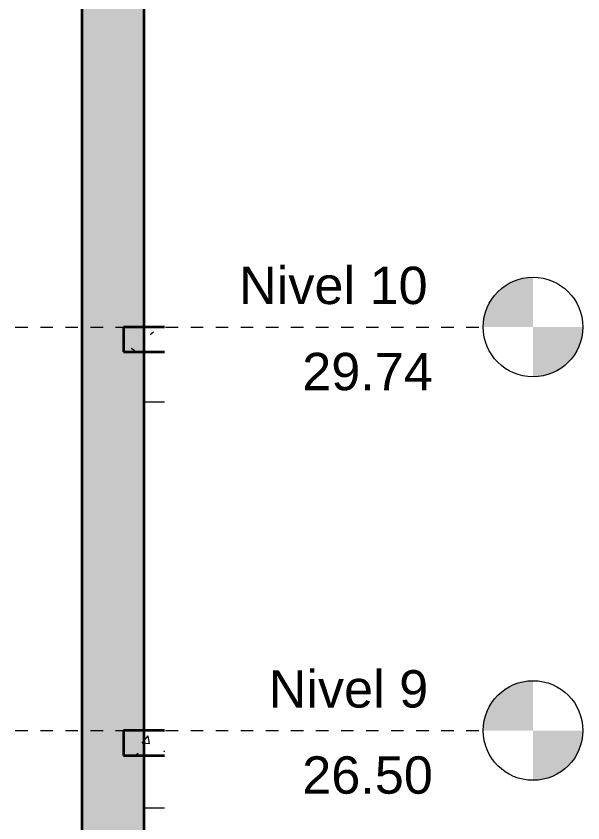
# Model space of a CAD drawing. Header units: metres. Extents: x -144 to 1000, y -717 to 29.
# Drawn here: x 350.29 to 354.81, y -622.8 to -616.35 of the extents above; entities that cross this region are included whole.
import ezdxf

# ---------------------------------------------------------------- set-up
doc = ezdxf.new("R2010")
doc.units = ezdxf.units.M
doc.linetypes.add('Punto 1 mm', pattern=[0.075, 0, -0.075])
for name, color, linetype, lineweight in [('A-FLOR', 2, 'Continuous', 9), ('A-FLOR-LEVL', 51, 'Continuous', 9), ('A-FLOR-PATT', 8, 'Continuous', 50), ('S-BEAM', 1, 'Continuous', 9), ('S-COLS', 7, 'Continuous', 9)]:
    doc.layers.add(name, color=color, linetype=linetype, lineweight=lineweight)
doc.styles.add('Arial', font='arial.ttf', dxfattribs={"height": 0.433594})

msp = doc.modelspace()

# ---------------------------------------------------------------- hatches: boundary and pattern name
at = {"layer": 'A-FLOR-LEVL'}
h = msp.add_hatch(color=256, dxfattribs=at)
edge = h.paths.add_edge_path()
edge.add_line((354.4161, -618.8372), (354.0184, -618.8372))
edge.add_arc((354.4161, -618.8372), 0.3977, 90, 180, ccw=False)
edge.add_line((354.4161, -618.4394), (354.4161, -618.8372))
h = msp.add_hatch(color=256, dxfattribs=at)
edge = h.paths.add_edge_path()
edge.add_line((354.4161, -619.2349), (354.4161, -618.8372))
edge.add_line((354.4161, -618.8372), (354.8138, -618.8372))
edge.add_arc((354.4161, -618.8372), 0.3977, 270, 360, ccw=False)
h = msp.add_hatch(color=256, dxfattribs=at)
edge = h.paths.add_edge_path()
edge.add_line((354.4161, -622.0588), (354.0184, -622.0588))
edge.add_arc((354.4161, -622.0588), 0.3977, 90, 180, ccw=False)
edge.add_line((354.4161, -621.661), (354.4161, -622.0588))
h = msp.add_hatch(color=256, dxfattribs=at)
edge = h.paths.add_edge_path()
edge.add_line((354.4161, -622.4565), (354.4161, -622.0588))
edge.add_line((354.4161, -622.0588), (354.8138, -622.0588))
edge.add_arc((354.4161, -622.0588), 0.3977, 270, 360, ccw=False)
at = {"layer": 'S-COLS', "true_color": 0x414141}
msp.add_hatch(color=250, dxfattribs=at).paths.add_polyline_path([(350.8142, -652.1865), (351.3113, -652.1865), (351.3113, -602.7802), (350.8142, -602.7802), (350.8142, -650.8985)])

# ---------------------------------------------------------------- linework, layer by layer
at = {"layer": 'A-FLOR', "lineweight": 35}
for p, q in [((351.4738, -618.8372), (351.1475, -618.8372)), ((351.1475, -618.8372), (351.1475, -619.036)), ((351.1475, -619.036), (351.4738, -619.036)), ((351.4738, -622.0588), (351.1475, -622.0588)), ((351.1475, -622.0588), (351.1475, -622.2576)), ((351.1475, -622.2576), (351.4738, -622.2576))]:
    msp.add_line(p, q, dxfattribs=at)
at = {"layer": 'A-FLOR-LEVL', "color": 251, "linetype": 'Punto 1 mm', "true_color": 0x6c6c6c}
for p, q in [((347.4833, -618.8372), (354.0184, -618.8372)), ((347.4833, -622.0588), (354.0184, -622.0588))]:
    msp.add_line(p, q, dxfattribs=at)
at = {"layer": 'A-FLOR-LEVL'}
for centre in [(354.4161, -618.8372), (354.4161, -622.0588)]:
    msp.add_circle(centre, 0.3977, dxfattribs=at)
at = {"layer": 'A-FLOR-PATT', "color": 8, "lineweight": 5, "true_color": 0x828282}
for p, q in [((351.361, -618.8962), (351.3875, -618.8759)), ((351.2082, -619.0062), (351.2363, -619.0241)), ((351.2949, -622.1582), (351.3436, -622.1001)), ((351.3556, -622.1642), (351.3439, -622.1008)), ((351.2949, -622.1582), (351.3553, -622.1635)), ((351.4694, -622.2236), (351.4738, -622.2265)), ((351.4695, -622.2236), (351.4738, -622.2219)), ((351.2402, -622.2576), (351.2646, -622.2389))]:
    msp.add_line(p, q, dxfattribs=at)
at = {"layer": 'S-BEAM'}
for p, q in [((351.3124, -619.4338), (351.3124, -619.036)), ((351.3124, -619.4338), (351.4738, -619.4338)), ((351.3124, -622.6752), (351.3124, -622.2576)), ((351.3124, -622.6752), (351.4738, -622.6752))]:
    msp.add_line(p, q, dxfattribs=at)
at = {"layer": 'S-COLS', "lineweight": 35}
for p, q in [((350.8142, -602.7802), (350.8142, -652.1865)), ((351.3113, -652.1865), (351.3113, -602.7802))]:
    msp.add_line(p, q, dxfattribs=at)

# ---------------------------------------------------------------- texts
at = {"layer": 'A-FLOR-LEVL', "style": 'Arial'}
for s, p in [('Nivel 10', (352.0693, -618.6538)), ('29.74', (352.5739, -619.3417)), ('Nivel 9', (352.306, -621.8754)), ('26.50', (352.5739, -622.5633))]:
    msp.add_text(s, height=0.29829, dxfattribs=at).set_placement(p)

doc.saveas('drawing.dxf')
